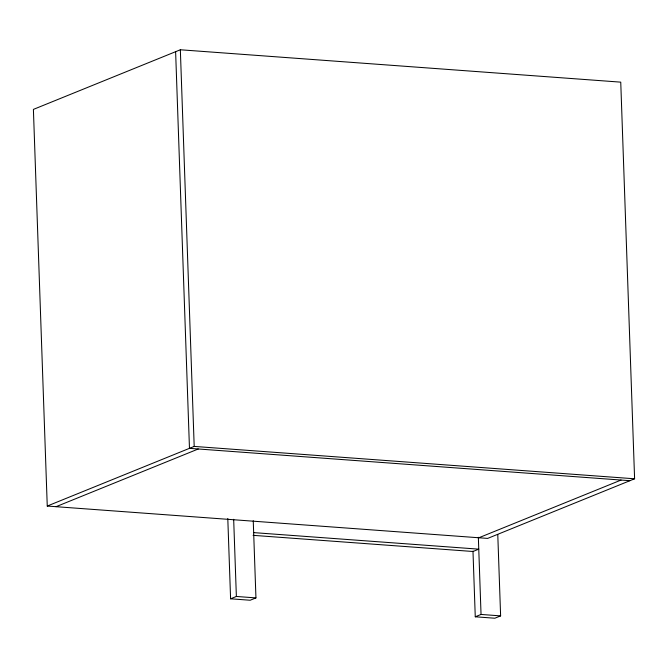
<?xml version="1.0" encoding="UTF-8"?>
<svg xmlns="http://www.w3.org/2000/svg" width="668" height="668" viewBox="0 0 668 668"><rect width="100%" height="100%" fill="white"/><g stroke="black" fill="none" stroke-linecap="round" stroke-linejoin="round"><path stroke-width="1" d="M180.343 49.774L33.4 109.402L47.253 506.043L487.657 538.408L634.6 478.789L620.747 82.147L180.343 49.774L194.196 446.416L47.253 506.043M56.062 506.686L198.279 448.98M227.796 518.518L230.594 598.804L236.372 596.466L255.944 597.902L253.247 520.748M255.944 597.902L250.174 600.24L230.594 598.804M478.847 537.765L621.065 480.058M472.977 551.1L475.265 616.789L481.043 614.443L500.616 615.888L497.777 534.559M500.616 615.888L494.838 618.226L475.265 616.789M194.196 446.416L634.6 478.789M629.874 480.701L189.47 448.337L175.617 51.686M253.665 532.613L478.764 549.154L472.986 551.492L253.08 535.335M478.346 537.289L481.043 614.443M233.675 519.303L236.372 596.466"/></g></svg>
